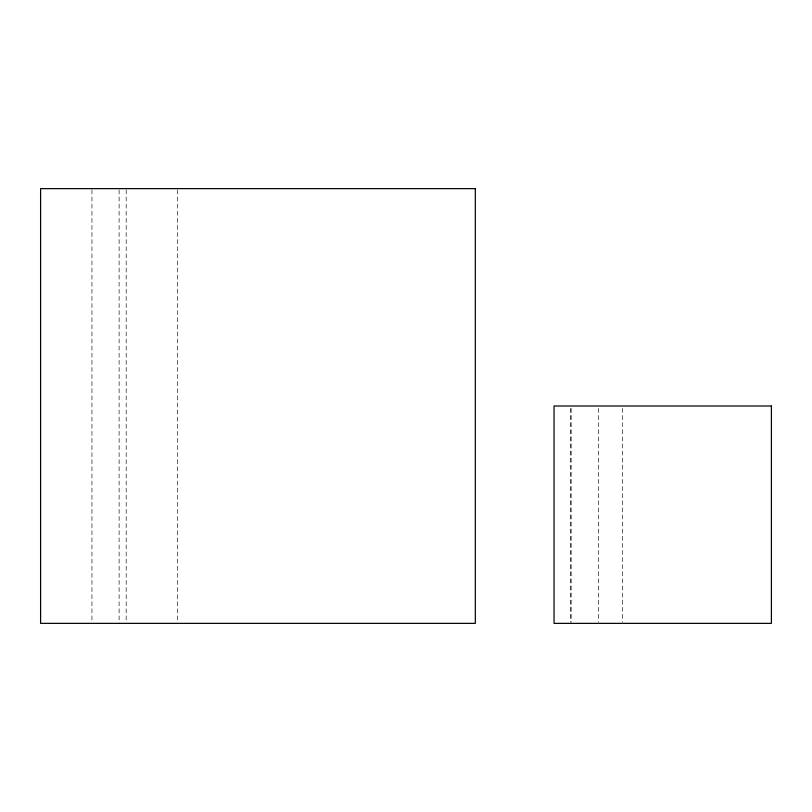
<?xml version="1.0" encoding="UTF-8"?>
<svg xmlns="http://www.w3.org/2000/svg" width="812" height="812" viewBox="0 0 812 812"><rect width="100%" height="100%" fill="white"/><g stroke="black" fill="none" stroke-linecap="round" stroke-linejoin="round"><path stroke-width="0.61" stroke-dasharray="4.06 3.04" d="M622.499 408.466L622.499 622.124M598.322 408.466L598.322 622.124M571.161 408.466L571.161 622.124M570.623 408.466L570.623 622.124M177.513 189.906L177.513 623.362M126.175 189.906L126.175 622.093M119.11 189.906L119.11 623.362M91.949 189.906L91.949 622.093"/><path stroke-width="1.22" d="M475.314 188.638L40.6 188.638L40.6 623.362L475.314 623.362L475.314 188.638M771.4 406L554.038 406L554.038 623.362L771.4 623.362L771.4 406"/></g></svg>
